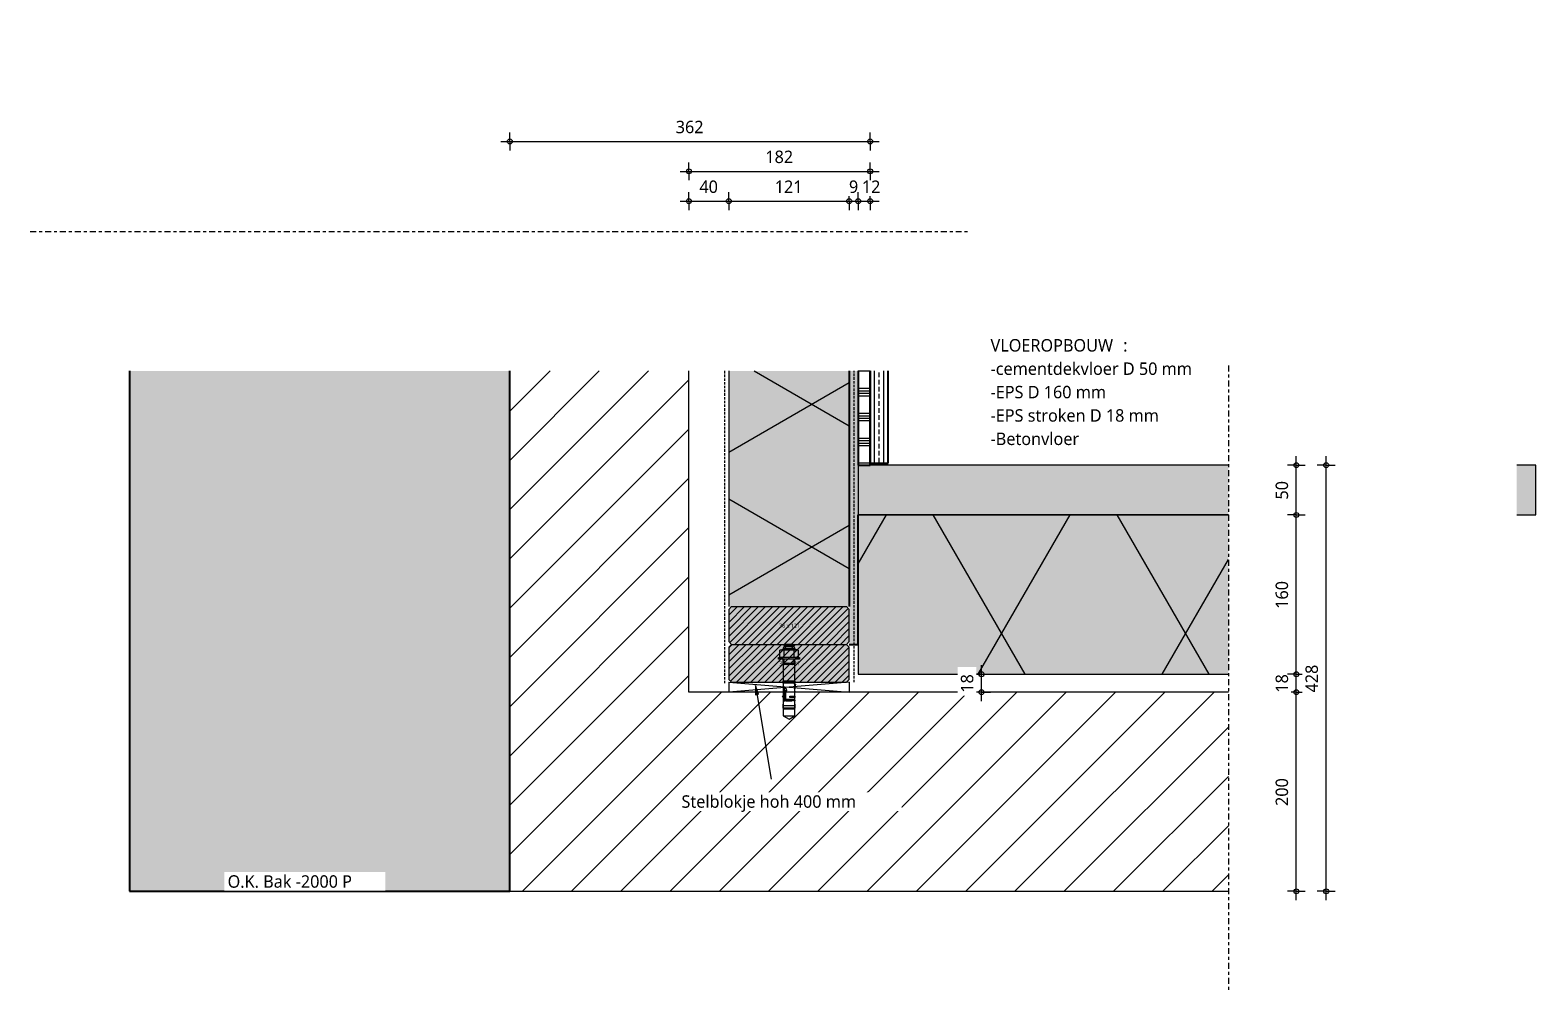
# Model space of a CAD drawing. Header units: millimetres. Extents: x 2927 to 18500, y -7154 to 6447.
# Drawn here: x 13106 to 14619, y -2438 to -1473 of the extents above; entities that cross this region are included whole.
import ezdxf

# ---------------------------------------------------------------- set-up
doc = ezdxf.new("R2010")
doc.units = ezdxf.units.MM
doc.linetypes.add('MV_center', pattern=[15, 6, -3, 3, -3])
doc.linetypes.add('MV_hidden', pattern=[3.75, 2.5, -1.25])
for name, color, linetype, lineweight in [('A-ANNO-DIMS', 211, 'Continuous', 13), ('A-ANNO-DIMS-5', 211, 'Continuous', 13), ('A-ANNO-NOTE', 131, 'Continuous', 18), ('A-DETL', 90, 'Continuous', 13), ('A-DETL-GENF', 92, 'Continuous', 18), ('A-DETL-MEDM', 33, 'Continuous', 18), ('G-ANNO-TEXT', 231, 'Continuous', 13)]:
    doc.layers.add(name, color=color, linetype=linetype, lineweight=lineweight)
doc.styles.add('Segoe UI_1', font='segoeui.ttf', dxfattribs={"height": 4})
doc.styles.add('Segoe UI_3', font='segoeui.ttf', dxfattribs={"height": 12.5})
doc.styles.add('Segoe UI_B', font='segoeui.ttf', dxfattribs={"height": 12.5})
doc.dimstyles.new('2_5_mm', dxfattribs={"dimscale": 304.8, "dimtxt": 13.09204931972789, "dimasz": 0.0164041994750656, "dimexe": 0.0295275590551181, "dimexo": 0.0625, "dimgap": 0.0147637795275591, "dimtad": 1, "dimdec": 0, "dimzin": 0, "dimdsep": 46, "dimtxsty": 'Segoe UI_3', "dimblk1": 'DOTBLANK', "dimblk2": 'DOTBLANK', "dimsah": 1, "dimcen": 0.09, "dimdle": 0.0295275590551181, "dimazin": 0, "dimtfac": 1, "dimtdec": 4, "dimtix": 1, "dimtmove": 0, "dimatfit": 3, "dimfxl": 0.0295275590551181, "dimfxlon": 1, "dimtvp": 1, "dimtfill": 1, "dimtolj": 1, "dimtzin": 0, "dimarcsym": 2})
doc.dimstyles.new('2_5_mm_3', dxfattribs={"dimscale": 304.8, "dimtxt": 13.09204931972789, "dimasz": 0.0164041994750656, "dimexe": 0.0295275590551181, "dimexo": 0.0625, "dimgap": 0.0147637795275591, "dimtad": 1, "dimdec": 0, "dimzin": 0, "dimdsep": 46, "dimtxsty": 'Segoe UI_3', "dimblk1": 'DOTBLANK', "dimblk2": 'DOTBLANK', "dimsah": 1, "dimcen": 0.09, "dimdle": 0.0295275590551181, "dimazin": 0, "dimtfac": 1, "dimtdec": 4, "dimtix": 1, "dimtmove": 2, "dimatfit": 3, "dimfxl": 0.0295275590551181, "dimfxlon": 1, "dimtvp": 1, "dimtfill": 1, "dimtolj": 1, "dimtzin": 0, "dimarcsym": 2})
doc.dimstyles.new('2_5_mm_4', dxfattribs={"dimscale": 304.8, "dimtxt": 13.09204931972789, "dimasz": 0.0164041994750656, "dimexe": 0.0295275590551181, "dimexo": 0.0625, "dimgap": 0.0147637795275591, "dimtad": 1, "dimdec": 0, "dimzin": 0, "dimdsep": 46, "dimtxsty": 'Segoe UI_3', "dimblk1": 'DOTBLANK', "dimblk2": 'DOTBLANK', "dimsah": 1, "dimcen": 0.09, "dimdle": 0.0295275590551181, "dimazin": 0, "dimtfac": 1, "dimtdec": 4, "dimtix": 1, "dimtmove": 0, "dimatfit": 3, "dimfxl": 0.0295275590551181, "dimfxlon": 1, "dimtvp": 1, "dimtfill": 1, "dimtolj": 1, "dimtzin": 0, "dimarcsym": 2})

# ---------------------------------------------------------------- blocks, each defined once
blk = doc.blocks.new('42_isolatie - Type 1-4084822-Details Domera')
at = {"layer": 'A-DETL-GENF'}
h = blk.add_hatch(color=256, dxfattribs=at)
h.paths.add_polyline_path([(30.27841160885032, 118.9715728752367), (30.27841160885032, 0.799999999984658), (267.0386573905909, 0.799999999984658), (267.0386573905909, 121.7999999999874), (30.27841160885032, 121.7999999999874)])
h.paths.add_polyline_path([(1004.869549993576, 121.7999999999853), (1004.869549993576, 0.799999999984658), (1160.278411608851, 0.799999999984658), (1160.278411608852, 121.7999999999853), (1054.230547007052, 121.7999999999853)])
at = {"layer": 'A-DETL-GENF', "lineweight": 13}
h = blk.add_hatch(dxfattribs=at)
h.set_pattern_fill('FP_165', color=256, style=0, pattern_type=2)
h.set_pattern_definition([(60, (12.829, 244.8), (-107.3871500692704, 62.00000000000001), []), (120, (12.829, 244.8), (-107.3871500692704, -61.99999999999997), [])])
h.paths.add_polyline_path([(30.27841160885032, 118.9715728752367), (30.27841160885032, 0.799999999984658), (267.0386573905909, 0.799999999984658), (267.0386573905909, 121.7999999999853), (30.27841160885032, 121.7999999999853)])
h.paths.add_polyline_path([(1004.869549993576, 121.7999999999853), (1004.869549993576, 0.799999999984658), (1160.278411608851, 0.799999999984658), (1160.278411608852, 121.7999999999853), (1054.230547007052, 121.7999999999853)])
at = {"layer": 'A-DETL-GENF'}
for p, q in [((267.0386573905945, 121.8000000000012), (30.27841160885357, 121.8000000000012)), ((267.0386573905945, 121.8000000000004), (30.27841160885357, 121.8000000000004)), ((1054.230547007049, 121.8000000000012), (1004.869549993571, 121.8000000000012)), ((1054.230547007049, 121.8000000000004), (1004.869549993571, 121.8000000000004)), ((1057.058974131795, 121.8000000000012), (1054.230547007053, 121.8000000000012)), ((1089.402119882307, 121.8000000000012), (1057.058974131795, 121.8000000000012)), ((1095.058974131795, 121.8000000000012), (1089.402119882307, 121.8000000000012)), ((1127.402119882297, 121.8000000000012), (1095.058974131795, 121.8000000000012)), ((1130.230547007043, 121.8000000000012), (1127.402119882297, 121.8000000000012)), ((1160.278411608854, 121.8000000000012), (1130.230547007058, 121.8000000000012)), ((1160.278411608853, 0.8000000000007149), (1160.278411608854, 121.8000000000012)), ((1160.278411608853, 0.8000000000007149), (1160.278411608854, 121.8000000000004)), ((30.27841160885449, 0.8000000000007149), (267.0386573905938, 0.8000000000007149)), ((1004.869549993577, 0.8000000000007149), (1160.278411608853, 0.8000000000007149))]:
    blk.add_line(p, q, dxfattribs=at)
blk = doc.blocks.new('42_isolatie - Type 1-4084835-Details Domera')
at = {"layer": 'A-DETL-GENF'}
blk.add_hatch(color=256, dxfattribs=at).paths.add_polyline_path([(372.27841160887, 0.7999999999965696), (372.2784116088679, 160.799999999997), (0.278411608872301, 160.7999999999981), (0.278411608872301, 0.7999999999965696), (74.97350113877754, 0.7999999999965696)])
at = {"layer": 'A-DETL-GENF', "lineweight": 13}
h = blk.add_hatch(dxfattribs=at)
h.set_pattern_fill('FP_48', color=256, style=0, pattern_type=2)
h.set_pattern_definition([(60, (-2360.91, 160.983), (-138.5640646055101, 80.00000000000001), []), (120, (-2360.91, 160.983), (-138.5640646055102, -79.99999999999997), [])])
h.paths.add_polyline_path([(372.27841160887, 0.7999999999965696), (372.2784116088679, 160.799999999997), (0.278411608872301, 160.7999999999981), (0.278411608872301, 0.7999999999965696), (74.97350113877754, 0.7999999999965696)])
at = {"layer": 'A-DETL-GENF'}
for p, q in [((372.2784116088508, 160.8000000000012), (0.278411608854163, 160.8000000000012)), ((0.278411608854163, 160.8000000000012), (0.2784116088536131, 30.79999999999826)), ((0.2784116088536131, 30.79999999999826), (0.2784116088534862, 0.8000000000006979)), ((0.2784116088536131, 30.79999999999826), (0.2784116088534862, 0.8000000000006979)), ((0.2784116088534862, 0.8000000000006979), (372.2784116088507, 0.8000000000006979)), ((0.2784116088534862, 0.8000000000006979), (372.2784116088507, 0.8000000000006979))]:
    blk.add_line(p, q, dxfattribs=at)
blk = doc.blocks.new('NLRS_00_DI_maskeer - Type 1-4235182-Details Domera')
at = {"layer": 'A-DETL-GENF', "linetype": 'MV_center'}
blk.add_line((-99.99999999999973, 0), (528.0478646018041, 0), dxfattribs=at)
blk = doc.blocks.new('00 hout-rechthoekig - SLS 38x121-V271-Details Domera')
at = {"layer": 'A-DETL-GENF'}
blk.add_hatch(color=256, dxfattribs=at).paths.add_polyline_path([(118.1715728752716, -38.00000000000327), (121.0000000000158, -35.1715728752569), (121.0000000000158, -2.828427124748543), (118.1715728752716, -3.2486e-12), (2.828427124761537, -3.2486e-12), (1.73259e-11, -2.828427124748543), (1.73259e-11, -35.17157287525906), (2.828427124761537, -38.00000000000327)])
at = {"layer": 'A-DETL-MEDM', "lineweight": 13}
h = blk.add_hatch(dxfattribs=at)
h.set_pattern_fill('FP_331', color=256, style=0, pattern_type=2)
h.set_pattern_definition([(45, (-13807.834, 2089.716), (-3.535533905932737, 3.535533905932737), [])])
h.paths.add_polyline_path([(118.1715728752716, -38.00000000000327), (121.0000000000158, -35.1715728752569), (121.0000000000158, -2.828427124748543), (118.1715728752716, -3.2486e-12), (2.828427124761537, -3.2486e-12), (1.73259e-11, -2.828427124748543), (1.73259e-11, -35.17157287525906), (2.828427124761537, -38.00000000000327)])
at = {"layer": 'A-DETL-MEDM'}
for p, q in [((1.6e-15, -2.828427124746193), (2.8284271247462, 0)), ((2.828427124745571, 0), (1.1e-15, -2.828427124745565)), ((118.1715728752506, 0), (120.9999999999988, -2.828427124746851)), ((0, -2.828427124745565), (0, -35.17157287525481)), ((118.1715728752533, -1.237e-13), (121, -2.828427124746298)), ((120.9999999999988, -35.17157287525432), (120.9999999999988, -2.828427124746851)), ((2.828427124743285, -38.00000000000143), (-2.7632e-12, -35.17157287525514)), ((0, -35.17157287525481), (2.828427124744956, -37.99999999999642)), ((2.828427124744956, -37.99999999999642), (118.1715728752526, -37.99999999999642)), ((120.9999999999911, -35.17157287525493), (118.1715728752449, -38.00000000000104)), ((118.1715728752526, -37.99999999999642), (120.9999999999988, -35.17157287525432))]:
    blk.add_line(p, q, dxfattribs=at)
blk = doc.blocks.new('NLRS_00_DI_maskeer - Type 1-4235181-Details Domera')
at = {"layer": 'A-DETL-GENF', "linetype": 'MV_center'}
blk.add_line((843.9999999999917, 0), (-99.99999999999973, 0), dxfattribs=at)
blk = doc.blocks.new('00 hout-rechthoekig - SLS 38x121-V313-Details Domera')
at = {"layer": 'A-DETL-GENF'}
blk.add_hatch(color=256, dxfattribs=at).paths.add_polyline_path([(118.1715728752716, -38.00000000000327), (121.0000000000158, -35.1715728752569), (121.0000000000158, -2.828427124748543), (118.1715728752716, -3.2486e-12), (2.828427124761537, -3.2486e-12), (1.73259e-11, -2.828427124748543), (1.73259e-11, -35.17157287525906), (2.828427124761537, -38.00000000000327)])
at = {"layer": 'A-DETL-MEDM', "lineweight": 13}
h = blk.add_hatch(dxfattribs=at)
h.set_pattern_fill('FP_370', color=256, style=0, pattern_type=2)
h.set_pattern_definition([(45, (-13807.834, 2051.716), (-3.535533905932737, 3.535533905932737), [])])
h.paths.add_polyline_path([(118.1715728752716, -38.00000000000327), (121.0000000000158, -35.1715728752569), (121.0000000000158, -2.828427124748543), (118.1715728752716, -3.2486e-12), (2.828427124761537, -3.2486e-12), (1.73259e-11, -2.828427124748543), (1.73259e-11, -35.17157287525906), (2.828427124761537, -38.00000000000327)])
at = {"layer": 'A-DETL-MEDM'}
for p, q in [((1.6e-15, -2.828427124746193), (2.8284271247462, 0)), ((2.828427124745571, 0), (1.1e-15, -2.828427124745565)), ((2.828427124745565, 0), (118.1715728752506, 0)), ((118.1715728752506, 0), (120.9999999999988, -2.828427124746851)), ((0, -2.828427124745565), (0, -35.17157287525481)), ((118.1715728752533, -1.237e-13), (121, -2.828427124746298)), ((120.9999999999988, -35.17157287525432), (120.9999999999988, -2.828427124746851)), ((2.828427124743285, -38.00000000000143), (-2.7632e-12, -35.17157287525514)), ((0, -35.17157287525481), (2.828427124744956, -37.99999999999642)), ((2.828427124744956, -37.99999999999642), (118.1715728752526, -37.99999999999642)), ((120.9999999999911, -35.17157287525493), (118.1715728752449, -38.00000000000104)), ((118.1715728752526, -37.99999999999642), (120.9999999999988, -35.17157287525432))]:
    blk.add_line(p, q, dxfattribs=at)
blk = doc.blocks.new('28 snelboutanker 2d - Snelboutanker M12-3577385-Details Domera')
at = {"layer": 'A-DETL-GENF', "lineweight": 5}
for p, q in [((-10.49999960557113, 1.600000000000048), (-8.49999960557114, 1.600000000000048)), ((-10.49999960557113, 4.1e-15), (-10.49999960557113, 1.600000000000048)), ((10.50000039442878, 4.1e-15), (-10.49999960557113, 4.1e-15)), ((-9.1899996055715, 8.951627999999962), (-8.499999605571391, 9.350000000000056)), ((-9.1899996055715, 1.998372000000023), (-9.1899996055715, 8.951627999999962)), ((-8.499999605571302, 1.600000000000042), (-9.189999605571318, 1.998372000000027)), ((-8.499999605571318, 9.350000000000056), (8.500000394428698, 9.350000000000056)), ((8.500000394428785, 1.600000000000046), (-8.499999605571139, 1.600000000000046)), ((-5.999999605571322, 10.72610366237398), (-4.749999605571336, 12.72610366237406)), ((-5.999999605571323, 10.72610366237397), (6.000000394428724, 10.72610366237397)), ((-5.999999605571322, 10.72610366237398), (-5.999999605571324, 9.350000000000056)), ((-5.048124587335443, 8.833441220862891), (-5.048124587335443, 2.304203051802932)), ((-4.749999605571336, 13.82610366237395), (-4.349999605571157, 14.85110366237399)), ((-4.749999605571336, 13.82610366237395), (-4.749999605571336, 12.72610366237406)), ((-4.749999605571336, 13.82610366237394), (4.750000394428739, 13.82610366237394)), ((-4.749999605571336, 12.72610366237406), (4.750000394428737, 12.72610366237406)), ((4.350000394428828, 14.85110366237399), (-4.349999605571156, 14.85110366237399)), ((4.350000394428828, 14.85110366237399), (4.750000394428739, 13.82610366237394)), ((4.750000394428737, 12.72610366237406), (4.750000394428739, 13.82610366237394)), ((4.750000394428737, 12.72610366237406), (6.000000394428724, 10.72610366237397)), ((4.970000376192474, 8.829573680611832), (4.970000376192474, 2.35704503455421)), ((6.000000394428724, 10.72610366237397), (6.000000394428721, 9.350000000000056)), ((8.500000394428698, 9.350000000000056), (9.18999735824984, 8.951629752940145)), ((9.189997358249723, 1.998370247059892), (8.500000394428785, 1.600000000000096)), ((8.500000394428785, 1.600000000000046), (10.50000039442878, 1.600000000000046)), ((9.18999735824984, 8.951629752940145), (9.18999735824984, 1.998370247059946)), ((10.50000039442878, 1.600000000000046), (10.50000039442878, 4e-15)), ((-5.999999605570479, -4.2e-15), (-5.999999605570479, -4.133975279386919)), ((-5.999999605571426, -4.133975279386919), (-5.999999605571426, -4.2e-15)), ((-5.499999605571131, -5), (-5.999999605571288, -4.133975279386919)), ((-5.999999605571288, -4.133975279386919), (5.999999999999742, -4.133975279386919)), ((-5.499999605571114, -22.04999899999995), (-5.499999605571114, -5.000000000000031)), ((-5.499999605571131, -5), (5.500000394428888, -5)), ((-5.232999605570308, -4.2e-15), (-5.232999605570308, -4.133975279386919)), ((5.233000394429665, -4.133975279386919), (5.233000394429665, -4.2e-15)), ((5.500000394428888, -5), (5.999999999999742, -4.133975279386918)), ((5.500000000000543, -5), (5.500000000000543, -22.04999899999995)), ((6.000000394429567, -4.133975279386919), (6.000000394429567, -4.2e-15)), ((-5.999999999999634, -24.19999999999991), (-5.999999999999634, -56.99999999999989)), ((-5.874999999999662, -22.19999999999996), (5.875000000000458, -22.19999999999996)), ((-5.874999999999662, -24.19999999999991), (-5.874999999999662, -22.19999999999996)), ((5.875000000000458, -24.19999999999991), (-5.874999999999662, -24.19999999999991)), ((5.500000000000543, -22.04999899999995), (-5.499999605571114, -22.04999899999995)), ((1.000000000000398, -24.19999999999991), (-4.99999999999959, -24.19999999999991)), ((5.300000000000317, -24.19999999999991), (5.300000000000317, -25.19999999999996)), ((5.300000000000317, -25.19999999999996), (6.700000000000541, -25.19999999999996)), ((5.875000000000458, -22.19999999999996), (5.875000000000458, -24.19999999999991)), ((6.000000000000429, -56.9999999999999), (6.000000000000429, -24.19999999999991)), ((6.700000000000541, -25.19999999999996), (6.000000000000428, -28)), ((-5.999999999999634, -38.60000000000002), (-6.400000285713842, -37.19999899999989)), ((-4.929620022366882, -37.19999899999989), (-6.400000285713842, -37.19999899999989)), ((-5.999999999999634, -38.60000000000002), (-4.929620022366882, -38.60000000000002)), ((-5.431741684301987, -40.19999954061652), (-5.999997754320268, -41.99999999999993)), ((-5.999999999999634, -40.19999954061652), (-4.050586999999491, -40.19999954061652)), ((-5.999997754320268, -41.99999999999993), (-4.300306999999486, -41.99999999999993)), ((-5.874997999999571, -46.79639099999998), (-5.42732803088411, -43.15041010653063)), ((-4.208435926807791, -40.70000039044488), (-5.589590820644203, -40.70000039044488)), ((-5.474482999999679, -37.19999899999989), (-5.474482999999679, -38.60000000000002)), ((-5.427328030884114, -43.15041010653071), (-5.161733999999671, -41.99999999999993)), ((-5.272643287929255, -31.74406508032181), (-4.965195295491999, -30.65447109640612)), ((-4.929620022366882, -37.19999899999989), (-4.929620022366882, -38.60000000000002)), ((-4.050586999999491, -40.19999954061652), (-4.618842315696759, -41.99999999999993)), ((-3.732050999999592, -32.24782000000001), (-4.397385066940278, -31.35714622034667)), ((-4.336384999999517, -40.19999954061652), (-4.336384999999517, -31.643486)), ((-4.300306999999486, -41.99999999999993), (-3.732050999999591, -40.19999927030842)), ((-4.050586999999491, -31.82140013489358), (-4.050586999999491, -40.19999954061652)), ((-3.732050999999592, -40.19999927030842), (-3.732050999999592, -32.24782000000001)), ((-3.643562999999388, -31.69010448833638), (-3.643562999999388, -40.19999999999993)), ((-3.643562999999388, -40.19999999999993), (-3.486082999999575, -41.99999999999993)), ((-3.643562999999388, -40.19999999999993), (6.000000000000429, -40.19999999999993)), ((-3.599818555554993, -40.69999999999995), (5.589594888889297, -40.69999999999995)), ((-3.486082999999575, -41.99999999999993), (3.056841000000474, -41.99999999999993)), ((0.8042390000005712, -38.60000000000002), (0.8042390000005712, -37.19999999999993)), ((0.8042390000005712, -37.19999999999993), (5.904619000000383, -37.19999999999993)), ((5.904619000000383, -38.60000000000002), (0.8042390000005712, -38.60000000000002)), ((3.056841000000474, -41.99999999999993), (3.056841000000474, -41.19999999999997)), ((3.056841000000474, -41.19999999999997), (4.812588000000366, -41.19999999999997)), ((4.413021000000504, -41.99999999999993), (4.413021000000504, -41.19999999999997)), ((6.00000200000052, -41.99999999999993), (4.413021000000504, -41.99999999999993)), ((4.812588000000366, -41.19999999999997), (4.812588000000366, -41.99999999999993)), ((5.161738000000378, -41.99999999999993), (5.427332030885057, -43.15041010653037)), ((5.399522185758031, -31.3569504125981), (6.000000000000429, -32.24782000000001)), ((5.427332030885053, -43.15041010653035), (5.875002000000549, -46.79639099999999)), ((5.431746000000355, -40.19999999999993), (6.00000200000052, -41.99999999999993)), ((5.904619000000383, -37.19999999999993), (5.904619000000383, -38.60000000000002)), ((-5.999999999999634, -56.99999999999989), (0.2461516859333043, -60.17542637499986)), ((-5.999999999999634, -56.99999999999989), (6.000000000000442, -56.99999999999989)), ((5.875000000000458, -46.79639099999998), (-5.874997999999571, -46.79639099999998)), ((-5.874999999999662, -49.19999999999991), (-5.874999999999662, -46.79639099999998)), ((5.875000000000458, -49.19999999999991), (-5.874999999999662, -49.19999999999991)), ((-5.074999999999506, -50), (5.075000000000419, -50)), ((0.2461516859332968, -60.17542637499986), (6.00000000000043, -56.9999999999999)), ((5.875000000000458, -46.79639099999998), (5.875000000000458, -49.19999999999991))]:
    blk.add_line(p, q, dxfattribs=at)
for centre, radius, start, end in [((-7.079999605571351, 5.095548000000019), 4.254451999999982, 61.47201448831972, 119.7324842046432), ((-7.392499605571347, 5.854452000000089), 4.254451999999997, 245.0076099683188, 303.4384194640633), ((-0.0481245873355509, -14.64312213251542), 24.00310452598131, 77.93264075302615, 102.0231206847118), ((-0.0481245873353119, 25.78076640518118), 24.00310452598128, 257.9768793152875, 282.0673592469731), ((7.089598457755088, 4.824043220196879), 4.531773416299272, 62.38792628797416, 117.8863556619753), ((7.392500394428732, 5.854452000000087), 4.254451999999997, 235.2913569346864, 294.9923900316806), ((-5.399999999999431, -24.79999900000001), 0.6000000000000018, 89.89539268698907, 179.9999999999995), ((-3.937624999999624, -30.97790399999997), 1.778674999999997, 84.99975357677695, 188.231875096826), ((-3.294051999999555, -31.19923399999993), 2.052233999999995, 103.7380657741257, 195.3955921929063), ((-2.939536999999555, -31.22604599999996), 2.104753999999999, 109.4380420447934, 164.2426592945033), ((-4.17657999999949, -31.07731999999995), 1.912869, 354.1759365974119, 78.07812597555314), ((11.05970200000051, -31.47036699999999), 5.661315999999996, 167.2611493393342, 178.8520820000009), ((7.362188000000612, -30.669374), 1.878499, 136.4810816660263, 166.2224380101909), ((-5.387836999999452, -31.40726699999995), 0.3559530000000017, 150.6084151539275, 288.8820234553151), ((-2.570906999999407, -31.43857699999996), 0.341085999999999, 227.5130579999455, 29.34407994282701), ((-5.074999999999506, -49.19999999999991), 0.7999999999999954, 180, 269.9999999999997), ((5.075000000000419, -49.19999999999991), 0.7999999999999958, 269.9999999999996, 6.36e-14)]:
    blk.add_arc(centre, radius, start, end, dxfattribs=at)
for points in [[(-5.272643287930081, -31.74406508032227), (-4.937557050563021, -31.15976236548804), (-4.42411245730641, -30.79801554245944), (-4.336384999999839, -31.64348600000044)], [(-2.801284043142196, -31.69010448833638), (-3.155120701534489, -31.20246414235516), (-3.646318759719446, -30.92979634214473), (-3.643562999999388, -31.69010448833651)]]:
    blk.add_open_spline(points, degree=3, dxfattribs=at)
blk = doc.blocks.new('DIMBLOCK321-Details Domera')
at = {"layer": 'A-ANNO-DIMS-5'}
for p, q in [((14061.81863358237, -2146.763765335137), (14061.81863358237, -2110.715900733333)), ((14061.81863358237, -2119.715900733333), (14052.81863358237, -2119.715900733333)), ((14061.81863358237, -2119.715900733333), (14070.81863358237, -2119.715900733333)), ((14061.81863358237, -2137.763765335137), (14052.81863358237, -2137.763765335137)), ((14061.81863358237, -2137.763765335137), (14070.81863358237, -2137.763765335137))]:
    blk.add_line(p, q, dxfattribs=at)
for centre in [(14061.81863358237, -2119.715900733333), (14061.81863358237, -2137.763765335137)]:
    blk.add_circle(centre, 2.5, dxfattribs=at)
at = {"layer": 'A-ANNO-DIMS-5', "color": 0, "insert": (14041.01003741664, -2138.261323448583), "char_height": 12.5, "width": 22.85157699443414, "attachment_point": 1, "rotation": 90, "line_spacing_factor": 1.142578849721707, "style": 'Segoe UI_3', "bg_fill": 3, "box_fill_scale": 1.25, "bg_fill_color": 9, "bg_fill_true_color": 13158600, "bg_fill_transparency": 0}
blk.add_mtext('18', dxfattribs=at)
blk = doc.blocks.new('_DotBlank')
at = {"color": 0, "linetype": 'ByBlock', "lineweight": -2}
blk.add_line((-0.5, 0), (-1, 0), dxfattribs=at)
blk.add_circle((0, 0), 0.5, dxfattribs=at)
blk = doc.blocks.new('DIMBLOCK328-Details Domera')
at = {"layer": 'A-ANNO-DIMS-5'}
for p, q in [((14378.10352724, -2137.763765335138), (14369.10352724, -2137.763765335138)), ((14378.10352724, -2346.763765335138), (14378.10352724, -2137.763765335138)), ((14378.10352724, -2137.763765335138), (14387.10352724, -2137.763765335138)), ((14378.10352724, -2337.763765335138), (14369.10352724, -2337.763765335138)), ((14378.10352724, -2337.763765335138), (14387.10352724, -2337.763765335138))]:
    blk.add_line(p, q, dxfattribs=at)
for centre, radius in [((14378.10352724, -2137.763765335138), 2.499999999998181), ((14378.10352724, -2337.763765335138), 2.5)]:
    blk.add_circle(centre, radius, dxfattribs=at)
at = {"layer": 'A-ANNO-DIMS-5', "color": 0, "insert": (14357.29493107426, -2252.04600095666), "char_height": 12.5, "width": 34.2773654916512, "attachment_point": 1, "rotation": 90, "line_spacing_factor": 1.142578849721707, "style": 'Segoe UI_3', "bg_fill": 3, "box_fill_scale": 1.25, "bg_fill_color": 9, "bg_fill_true_color": 13158600, "bg_fill_transparency": 0}
blk.add_mtext('200', dxfattribs=at)
blk = doc.blocks.new('DIMBLOCK329-Details Domera')
at = {"layer": 'A-ANNO-DIMS-5'}
for p, q in [((14378.10352724, -2119.715900733334), (14369.10352724, -2119.715900733334)), ((14378.10352724, -2137.763765335138), (14378.10352724, -2119.715900733334)), ((14378.10352724, -2119.715900733334), (14387.10352724, -2119.715900733334)), ((14378.10352724, -2137.763765335138), (14369.10352724, -2137.763765335138)), ((14378.10352724, -2137.763765335138), (14387.10352724, -2137.763765335138))]:
    blk.add_line(p, q, dxfattribs=at)
for centre in [(14378.10352724, -2119.715900733334), (14378.10352724, -2137.763765335138)]:
    blk.add_circle(centre, 2.499999999998181, dxfattribs=at)
at = {"layer": 'A-ANNO-DIMS-5', "color": 0, "insert": (14357.29493107426, -2138.261323448583), "char_height": 12.5, "width": 22.85157699443414, "attachment_point": 1, "rotation": 90, "line_spacing_factor": 1.142578849721707, "style": 'Segoe UI_3', "bg_fill": 3, "box_fill_scale": 1.25, "bg_fill_color": 9, "bg_fill_true_color": 13158600, "bg_fill_transparency": 0}
blk.add_mtext('18', dxfattribs=at)
blk = doc.blocks.new('DIMBLOCK330-Details Domera')
at = {"layer": 'A-ANNO-DIMS-5'}
for p, q in [((14378.10352724, -1959.715900733334), (14369.10352724, -1959.715900733334)), ((14378.10352724, -2119.715900733334), (14378.10352724, -1959.715900733334)), ((14378.10352724, -1959.715900733334), (14387.10352724, -1959.715900733334)), ((14378.10352724, -2119.715900733334), (14369.10352724, -2119.715900733334)), ((14378.10352724, -2119.715900733334), (14387.10352724, -2119.715900733334))]:
    blk.add_line(p, q, dxfattribs=at)
for centre in [(14378.10352724, -1959.715900733334), (14378.10352724, -2119.715900733334)]:
    blk.add_circle(centre, 2.499999999998181, dxfattribs=at)
at = {"layer": 'A-ANNO-DIMS-5', "color": 0, "insert": (14357.29493107426, -2053.998136354856), "char_height": 12.5, "width": 34.2773654916512, "attachment_point": 1, "rotation": 90, "line_spacing_factor": 1.142578849721707, "style": 'Segoe UI_3', "bg_fill": 3, "box_fill_scale": 1.25, "bg_fill_color": 9, "bg_fill_true_color": 13158600, "bg_fill_transparency": 0}
blk.add_mtext('160', dxfattribs=at)
blk = doc.blocks.new('DIMBLOCK331-Details Domera')
at = {"layer": 'A-ANNO-DIMS-5'}
for p, q in [((14378.10352724, -1959.715900733334), (14378.10352724, -1900.715900733333)), ((14378.10352724, -1909.715900733333), (14369.10352724, -1909.715900733333)), ((14378.10352724, -1909.715900733333), (14387.10352724, -1909.715900733333)), ((14378.10352724, -1959.715900733334), (14369.10352724, -1959.715900733334)), ((14378.10352724, -1959.715900733334), (14387.10352724, -1959.715900733334))]:
    blk.add_line(p, q, dxfattribs=at)
for centre in [(14378.10352724, -1909.715900733333), (14378.10352724, -1959.715900733334)]:
    blk.add_circle(centre, 2.499999999998181, dxfattribs=at)
at = {"layer": 'A-ANNO-DIMS-5', "color": 0, "insert": (14357.29493107426, -1944.237391147681), "char_height": 12.5, "width": 22.85157699443414, "attachment_point": 1, "rotation": 90, "line_spacing_factor": 1.142578849721707, "style": 'Segoe UI_3', "bg_fill": 3, "box_fill_scale": 1.25, "bg_fill_color": 9, "bg_fill_true_color": 13158600, "bg_fill_transparency": 0}
blk.add_mtext('50', dxfattribs=at)
blk = doc.blocks.new('DIMBLOCK332-Details Domera')
at = {"layer": 'A-ANNO-DIMS-5'}
for p, q in [((14408.10352723999, -2346.763765335138), (14408.10352724, -1900.715900733334)), ((14408.10352724, -1909.715900733334), (14399.10352724, -1909.715900733334)), ((14408.10352724, -1909.715900733334), (14417.10352724, -1909.715900733334)), ((14408.10352724, -2337.763765335138), (14399.10352724, -2337.763765335138)), ((14408.10352724, -2337.763765335138), (14417.10352724, -2337.763765335138))]:
    blk.add_line(p, q, dxfattribs=at)
for centre, radius in [((14408.10352724, -1909.715900733334), 2.499999999998181), ((14408.10352723999, -2337.763765335138), 2.5)]:
    blk.add_circle(centre, radius, dxfattribs=at)
at = {"layer": 'A-ANNO-DIMS-5', "color": 0, "insert": (14387.29493107426, -2138.022068655757), "char_height": 12.5, "width": 34.2773654916512, "attachment_point": 1, "rotation": 90, "line_spacing_factor": 1.142578849721707, "style": 'Segoe UI_3', "bg_fill": 3, "box_fill_scale": 1.25, "bg_fill_color": 9, "bg_fill_true_color": 13158600, "bg_fill_transparency": 0}
blk.add_mtext('428', dxfattribs=at)
blk = doc.blocks.new('DIMBLOCK353-Details Domera')
at = {"layer": 'A-ANNO-DIMS-5'}
for p, q in [((13758.83443720562, -1644.55698859356), (13807.83443720562, -1644.55698859356)), ((13767.83443720562, -1644.55698859356), (13767.83443720562, -1635.55698859356)), ((13767.83443720562, -1644.55698859356), (13767.83443720562, -1653.55698859356)), ((13807.83443720562, -1644.55698859356), (13807.83443720562, -1635.55698859356)), ((13807.83443720562, -1644.55698859356), (13807.83443720562, -1653.55698859356))]:
    blk.add_line(p, q, dxfattribs=at)
for centre in [(13767.83443720562, -1644.55698859356), (13807.83443720562, -1644.55698859356)]:
    blk.add_circle(centre, 2.5, dxfattribs=at)
at = {"layer": 'A-ANNO-DIMS-5', "color": 0, "insert": (13778.31294679128, -1623.748392427821), "char_height": 12.5, "width": 22.85157699443414, "attachment_point": 1, "line_spacing_factor": 1.142578849721707, "style": 'Segoe UI_3', "bg_fill": 3, "box_fill_scale": 1.25, "bg_fill_color": 9, "bg_fill_true_color": 13158600, "bg_fill_transparency": 0}
blk.add_mtext('40', dxfattribs=at)
blk = doc.blocks.new('DIMBLOCK354-Details Domera')
at = {"layer": 'A-ANNO-DIMS-5'}
for p, q in [((13807.83443720562, -1644.55698859356), (13807.83443720562, -1635.55698859356)), ((13807.83443720562, -1644.55698859356), (13928.83443720562, -1644.55698859356)), ((13807.83443720562, -1644.55698859356), (13807.83443720562, -1653.55698859356)), ((13928.83443720562, -1644.55698859356), (13928.83443720562, -1635.55698859356)), ((13928.83443720562, -1644.55698859356), (13928.83443720562, -1653.55698859356))]:
    blk.add_line(p, q, dxfattribs=at)
for centre in [(13807.83443720562, -1644.55698859356), (13928.83443720562, -1644.55698859356)]:
    blk.add_circle(centre, 2.5, dxfattribs=at)
at = {"layer": 'A-ANNO-DIMS-5', "color": 0, "insert": (13854.0522015841, -1623.748392427821), "char_height": 12.5, "width": 34.2773654916512, "attachment_point": 1, "line_spacing_factor": 1.142578849721707, "style": 'Segoe UI_3', "bg_fill": 3, "box_fill_scale": 1.25, "bg_fill_color": 9, "bg_fill_true_color": 13158600, "bg_fill_transparency": 0}
blk.add_mtext('121', dxfattribs=at)
blk = doc.blocks.new('DIMBLOCK355-Details Domera')
at = {"layer": 'A-ANNO-DIMS-5'}
for p, q in [((13928.83443720562, -1644.55698859356), (13928.83443720562, -1635.55698859356)), ((13928.83443720562, -1644.55698859356), (13937.83443720562, -1644.55698859356)), ((13928.83443720562, -1644.55698859356), (13928.83443720562, -1653.55698859356)), ((13937.83443720562, -1644.55698859356), (13937.83443720562, -1635.55698859356)), ((13937.83443720562, -1644.55698859356), (13937.83443720562, -1653.55698859356))]:
    blk.add_line(p, q, dxfattribs=at)
for centre in [(13928.83443720562, -1644.55698859356), (13937.83443720562, -1644.55698859356)]:
    blk.add_circle(centre, 2.5, dxfattribs=at)
at = {"layer": 'A-ANNO-DIMS-5', "color": 0, "insert": (13928.57369199845, -1623.748392427821), "char_height": 12.5, "width": 11.42578849721707, "attachment_point": 1, "line_spacing_factor": 1.142578849721707, "style": 'Segoe UI_3', "bg_fill": 3, "box_fill_scale": 1.25, "bg_fill_color": 9, "bg_fill_true_color": 13158600, "bg_fill_transparency": 0}
blk.add_mtext('9', dxfattribs=at)
blk = doc.blocks.new('DIMBLOCK356-Details Domera')
at = {"layer": 'A-ANNO-DIMS-5'}
for p, q in [((13937.83443720562, -1644.55698859356), (13937.83443720562, -1635.55698859356)), ((13937.83443720562, -1644.55698859356), (13958.83443720562, -1644.55698859356)), ((13937.83443720562, -1644.55698859356), (13937.83443720562, -1653.55698859356)), ((13949.83443720562, -1644.55698859356), (13949.83443720562, -1635.55698859356)), ((13949.83443720562, -1644.55698859356), (13949.83443720562, -1653.55698859356))]:
    blk.add_line(p, q, dxfattribs=at)
for centre in [(13937.83443720562, -1644.55698859356), (13949.83443720562, -1644.55698859356)]:
    blk.add_circle(centre, 2.5, dxfattribs=at)
at = {"layer": 'A-ANNO-DIMS-5', "color": 0, "insert": (13941.52625466059, -1623.748392427821), "char_height": 12.5, "width": 22.85157699443414, "attachment_point": 1, "line_spacing_factor": 1.142578849721707, "style": 'Segoe UI_3', "bg_fill": 3, "box_fill_scale": 1.25, "bg_fill_color": 9, "bg_fill_true_color": 13158600, "bg_fill_transparency": 0}
blk.add_mtext('12', dxfattribs=at)
blk = doc.blocks.new('DIMBLOCK357-Details Domera')
at = {"layer": 'A-ANNO-DIMS-5'}
for p, q in [((13758.83443720562, -1614.55698859356), (13958.83443720562, -1614.55698859356)), ((13767.83443720562, -1614.55698859356), (13767.83443720562, -1605.55698859356)), ((13767.83443720562, -1614.55698859356), (13767.83443720562, -1623.55698859356)), ((13949.83443720562, -1614.55698859356), (13949.83443720562, -1605.55698859356)), ((13949.83443720562, -1614.55698859356), (13949.83443720562, -1623.55698859356))]:
    blk.add_line(p, q, dxfattribs=at)
for centre in [(13767.83443720562, -1614.55698859356), (13949.83443720562, -1614.55698859356)]:
    blk.add_circle(centre, 2.5, dxfattribs=at)
at = {"layer": 'A-ANNO-DIMS-5', "color": 0, "insert": (13844.5522015841, -1593.748392427821), "char_height": 12.5, "width": 34.2773654916512, "attachment_point": 1, "line_spacing_factor": 1.142578849721707, "style": 'Segoe UI_3', "bg_fill": 3, "box_fill_scale": 1.25, "bg_fill_color": 9, "bg_fill_true_color": 13158600, "bg_fill_transparency": 0}
blk.add_mtext('182', dxfattribs=at)
blk = doc.blocks.new('DIMBLOCK452-Details Domera')
at = {"layer": 'A-ANNO-DIMS-5'}
for p, q in [((13578.83443720562, -1584.556988593561), (13958.83443720562, -1584.556988593561)), ((13587.83443720562, -1584.55698859356), (13587.83443720562, -1575.55698859356)), ((13587.83443720562, -1584.55698859356), (13587.83443720562, -1593.556988593561)), ((13949.83443720562, -1584.55698859356), (13949.83443720562, -1575.55698859356)), ((13949.83443720562, -1584.55698859356), (13949.83443720562, -1593.556988593561))]:
    blk.add_line(p, q, dxfattribs=at)
for centre in [(13587.83443720562, -1584.556988593561), (13949.83443720562, -1584.556988593561)]:
    blk.add_circle(centre, 2.5, dxfattribs=at)
at = {"layer": 'A-ANNO-DIMS-5', "color": 0, "insert": (13754.5522015841, -1563.748392427821), "char_height": 12.5, "width": 34.2773654916512, "attachment_point": 1, "line_spacing_factor": 1.142578849721707, "style": 'Segoe UI_3', "bg_fill": 3, "box_fill_scale": 1.25, "bg_fill_color": 9, "bg_fill_true_color": 13158600, "bg_fill_transparency": 0}
blk.add_mtext('362', dxfattribs=at)

msp = doc.modelspace()

# ---------------------------------------------------------------- hatches: boundary and pattern name
at = {"layer": 'A-DETL-GENF', "lineweight": 13}
h = msp.add_hatch(dxfattribs=at)
h.set_pattern_fill('FP_4', color=250, style=0, pattern_type=2)
h.set_pattern_definition([(0, (0, 0), (0, 9.476), []), (0, (0, 4.738), (0, 9.476), [4.738, -2.369])])
h.paths.add_polyline_path([(13928.83443720564, -2089.715900733338), (13937.83443720564, -2089.715900733338), (13937.83443720564, -1814.955654951597), (13928.83443720564, -1814.955654951597), (13928.83443720564, -2086.887473608592)])
h.paths.add_polyline_path([(13928.83443720564, -1077.124762348612), (13937.83443720564, -1077.124762348612), (13937.83443720564, -850.612801703423), (13928.83443720564, -850.612801703423)])
h.paths.add_polyline_path([(13937.83443720564, -468.0718757186756), (13937.83443720564, -80.72388383589985), (13928.83443720564, -80.72388383590093), (13928.83443720564, -468.0718757186756)])
h = msp.add_hatch(dxfattribs=at)
h.set_pattern_fill('FP_144', color=253, style=0, pattern_type=2)
h.set_pattern_definition([(0, (0, 10), (0, 25), []), (0, (0, 12.5), (0, 25), []), (0, (0, 15), (0, 25), []), (0, (0, 17.5), (0, 25), [])])
h.paths.add_polyline_path([(13937.83443720564, -1909.715900733334), (13949.83443720564, -1909.715900733334), (13949.83443720564, -1814.955654951597), (13937.83443720564, -1814.955654951597)])
h.paths.add_polyline_path([(13937.83443720564, -1077.124762348612), (13949.83443720564, -1077.124762348612), (13949.83443720564, -850.612801703423), (13937.83443720564, -850.612801703423)])
h.paths.add_polyline_path([(13949.83443720564, -468.0718757186756), (13949.83443720564, -107.7238838359013), (13937.83443720564, -107.7238838359013), (13937.83443720564, -468.0718757186756)])
h = msp.add_hatch(dxfattribs=at)
h.set_pattern_fill('FP_248', color=250, style=0, pattern_type=2)
h.set_pattern_definition([(45, (0, 0), (-24.74873734152917, 24.74873734152917), [])])
h.paths.add_polyline_path([(14309.83443720564, -2337.763765335141), (14309.83443720564, -2137.763765335141), (13767.83443720564, -2137.763765335138), (13767.83443720564, -1814.955654951597), (13587.83443720564, -1814.955654951597), (13587.83443720564, -2337.763765335139)])
h.paths.add_polyline_path([(13663.22833499573, -1077.124762348612), (13767.83443720564, -1077.124762348612), (13767.83443720564, -1037.763765335136), (13633.83443720564, -1037.763765335136), (13633.83443720564, -1077.124762348612), (13662.33884716079, -1077.124762348612)])
at = {"layer": 'A-DETL-GENF'}
msp.add_hatch(color=254, dxfattribs=at).paths.add_polyline_path([(13587.83443720564, -2337.763765335139), (13587.83443720564, -1814.955654951597), (13205.83443720564, -1814.955654951597), (13205.83443720564, -2337.763765335137)])
at = {"layer": 'A-DETL-GENF', "lineweight": 13}
h = msp.add_hatch(dxfattribs=at)
h.set_pattern_fill('FP_253', color=250, style=0, pattern_type=2)
h.set_pattern_definition([(90, (0, 0), (-9.525, 6e-16), []), (90, (4.762999999999999, 0), (-9.525, 6e-16), [4.761999999999999, -2.380999999999999])])
h.paths.add_polyline_path([(13967.83443720564, -1907.715900733335), (13967.83443720564, -1814.955654951597), (13949.83443720564, -1814.955654951597), (13949.83443720564, -1907.715900733335)])
h = msp.add_hatch(dxfattribs=at)
h.set_pattern_fill('FP_5', color=253, style=0, pattern_type=2)
h.set_pattern_definition([(0, (0, 0), (20.32, 5.08), [1.675999999999999, -13.564, 1.675999999999999, -13.564, -81.28]), (0, (0, 0), (20.32, 5.08), [-30.48, 1.675999999999999, -28.804, 1.675999999999999, -13.564, -35.56]), (0, (0, 0), (20.32, 5.08), [-76.2, 1.675999999999999, -8.483999999999998, 1.675999999999999, -23.724]), (120, (7.62, 2.54), (-14.55940905122494, 15.0576362048998), [1.675999999999999, -13.564, 1.675999999999999, -13.564, -81.27999999999999]), (120, (7.62, 2.54), (-14.55940905122494, 15.0576362048998), [-30.48, 1.675999999999999, -28.804, 1.675999999999999, -13.564, -35.56]), (120, (7.62, 2.54), (-14.55940905122494, 15.0576362048998), [-76.19999999999999, 1.675999999999999, -8.483999999999998, 1.675999999999999, -23.724]), (240, (10.16, 12.7), (-5.760590948775045, -20.1376362048998), [1.675999999999999, -13.564, 1.675999999999999, -13.564, -81.28]), (240, (10.16, 12.7), (-5.760590948775045, -20.1376362048998), [-30.48, 1.675999999999999, -28.804, 1.675999999999999, -13.564, -35.56]), (240, (10.16, 12.7), (-5.760590948775045, -20.1376362048998), [-76.2, 1.675999999999999, -8.483999999999998, 1.675999999999999, -23.724])])
h.paths.add_polyline_path([(14599.5263268221, -1959.715900733336), (14618.81341467221, -1959.715900733336), (14618.81341467221, -1909.715900733337), (14599.5263268221, -1909.715900733337)])
h.paths.add_polyline_path([(13949.83443720564, -1959.715900733334), (14309.83443720564, -1959.715900733334), (14309.83443720564, -1909.715900733334), (13937.83443720564, -1909.715900733334), (13937.83443720564, -1959.715900733334)])
at = {"layer": 'G-ANNO-TEXT'}
msp.add_hatch(color=7, dxfattribs=at).paths.add_polyline_path([(13834.75389827665, -2131.153087932724), (13834.6742886079, -2140.291580687814), (13837.80463826026, -2139.767690250102)])

# ---------------------------------------------------------------- linework, layer by layer
at = {"layer": 'A-DETL', "lineweight": 25}
for p, q in [((13205.83443720563, -1814.955654951593), (13205.83443720563, -2337.763765335134)), ((13587.83443720562, -2337.763765335136), (13587.83443720562, -1814.955654951594)), ((13928.83443720562, -1814.955654951596), (13928.83443720562, -2051.715900733336)), ((13937.83443720562, -1814.955654951595), (13937.83443720562, -1909.715900733331)), ((13949.83443720562, -1909.715900733331), (13949.83443720562, -1814.955654951596)), ((13949.83443720562, -1814.955654951596), (13949.83443720562, -1907.715900733332)), ((13967.83443720562, -1907.715900733332), (13967.83443720562, -1814.955654951596)), ((13937.83443720562, -1909.715900733331), (13949.83443720562, -1909.715900733331)), ((13949.83443720562, -1907.715900733332), (13967.83443720562, -1907.715900733332)), ((13937.83443720562, -2089.715900733335), (13937.83443720562, -1959.715900733332)), ((13928.83443720562, -2089.715900733335), (13937.83443720562, -2089.715900733335)), ((13205.83443720563, -2337.763765335134), (13587.83443720562, -2337.763765335136)), ((13328.83443720563, -2337.763765335134), (13378.83443720563, -2337.763765335135))]:
    msp.add_line(p, q, dxfattribs=at)
at = {"layer": 'A-DETL', "lineweight": 18}
for p, q in [((13587.83443720562, -1814.955654951594), (13587.83443720562, -2337.763765335135)), ((13767.83443720562, -2137.763765335137), (13767.83443720562, -1814.955654951594)), ((13937.83443720562, -1909.715900733331), (13937.83443720562, -1959.715900733332)), ((14309.83443720562, -1909.715900733333), (13949.83443720562, -1909.715900733331)), ((14618.81341467219, -1909.715900733334), (14599.52632682208, -1909.715900733334)), ((14618.81341467219, -1959.715900733334), (14618.81341467219, -1909.715900733334)), ((13937.83443720562, -1959.715900733332), (14309.83443720562, -1959.715900733333)), ((14599.52632682208, -1959.715900733334), (14618.81341467219, -1959.715900733334)), ((13807.83443720562, -2127.715900733337), (13807.83443720562, -2137.763765335137)), ((13928.83443720563, -2127.715900733336), (13807.83443720562, -2137.763765335137)), ((13807.83443720562, -2127.715900733337), (13928.83443720563, -2137.763765335137)), ((13928.83443720563, -2127.715900733336), (13928.83443720563, -2137.763765335137)), ((14309.83443720562, -2137.763765335138), (13767.83443720562, -2137.763765335137)), ((13587.83443720562, -2337.763765335135), (14309.83443720562, -2337.763765335138))]:
    msp.add_line(p, q, dxfattribs=at)
at = {"layer": 'A-DETL', "linetype": 'MV_hidden', "lineweight": 18}
for p, q in [((13803.83443720563, -2128.739833034233), (13803.83443720563, -1814.955654951594)), ((13933.83443720562, -2127.715900733335), (13933.83443720562, -1814.955654951596))]:
    msp.add_line(p, q, dxfattribs=at)
at = {"layer": 'G-ANNO-TEXT', "color": 250}
for p, q in [((13834.75389827665, -2131.153087932724), (13834.6742886079, -2140.291580687814)), ((13837.80463826026, -2139.767690250102), (13834.75389827665, -2131.153087932724)), ((13834.75389827665, -2131.153087932724), (13850.45389827665, -2224.963713216685)), ((13834.6742886079, -2140.291580687814), (13837.80463826026, -2139.767690250102))]:
    msp.add_line(p, q, dxfattribs=at)

# ---------------------------------------------------------------- block references
at = {"layer": 'A-DETL-GENF', "rotation": 89.99999999999991}
msp.add_blockref('42_isolatie - Type 1-4084822-Details Domera', (13929.63443720562, -2081.994312342189), dxfattribs=at)
at = {"layer": 'A-DETL-GENF', "linetype": 'MV_center'}
for name, p, rotation in [('NLRS_00_DI_maskeer - Type 1-4235181-Details Domera', (13949.83443720562, -1674.955654951598), 180), ('NLRS_00_DI_maskeer - Type 1-4235182-Details Domera', (14309.83443720562, -1909.715900733333), 269.9999999999999)]:
    msp.add_blockref(name, p, dxfattribs=dict(at, rotation=rotation))
at = {"layer": 'A-DETL-GENF'}
msp.add_blockref('42_isolatie - Type 1-4084835-Details Domera', (13937.55602559677, -2120.515900733332), dxfattribs=at)
at = {"layer": 'A-DETL-GENF', "lineweight": 5}
msp.add_blockref('28 snelboutanker 2d - Snelboutanker M12-3577385-Details Domera', (13868.3344368112, -2104.567004395709), dxfattribs=at)
at = {"layer": 'A-DETL-MEDM'}
for name, p in [('00 hout-rechthoekig - SLS 38x121-V313-Details Domera', (13807.83443720563, -2051.715900733336)), ('00 hout-rechthoekig - SLS 38x121-V271-Details Domera', (13807.83443720563, -2089.715900733335))]:
    msp.add_blockref(name, p, dxfattribs=at)

# ---------------------------------------------------------------- texts
at = {"layer": 'A-ANNO-NOTE', "lineweight": 13, "char_height": 3.999999999999999, "width": 27.65821874999999, "attachment_point": 1, "style": 'Segoe UI_1'}
for insert in [(13858.37507409657, -2068.806223263983), (13858.37507409657, -2106.806223263983)]:
    msp.add_mtext('38 x 121', dxfattribs=dict(at, insert=insert))
at = {"layer": 'G-ANNO-TEXT', "color": 7, "char_height": 12.5, "attachment_point": 1}
for s, insert, width, style in [('VLOEROPBOUW', (14070.85841517835, -1783.062679698415), 161.54003125, 'Segoe UI_B'), (':', (14204.14226934502, -1783.062679698415), 4.409281250000023, 'Segoe UI_3'), ('-cementdekvloer D 50 mm', (14070.85841517835, -1806.544450531748), 251.32903125, 'Segoe UI_3'), ('-EPS D 160 mm', (14070.85841517835, -1830.026221365082), 147.10965625, 'Segoe UI_3'), ('-EPS stroken D 18 mm', (14070.85841517835, -1853.507992198415), 210.8438125, 'Segoe UI_3'), ('-Betonvloer', (14070.85841517835, -1876.989763031749), 109.43034375, 'Segoe UI_3')]:
    msp.add_mtext(s, dxfattribs=dict(at, insert=insert, width=width, style=style))

# ---------------------------------------------------------------- dimensions: what is measured, and where the dimension line sits
at = {"layer": 'A-ANNO-DIMS'}
dim = msp.add_linear_dim(base=(14378.10352724001, -2137.76376533514), p1=(14369.10352724, -2337.763765335138), p2=(14369.10352724, -2137.763765335138), angle=89.99999999999991, dimstyle='2_5_mm', override={"dimpost": '<>', "dimfxl": 199.9999999999995}, dxfattribs=at)
dim.commit()
dim.dimension.update_dxf_attribs({"geometry": 'DIMBLOCK328-Details Domera', "text_midpoint": (14367.13996376685, -2237.763765335143)})

# ---------------------------------------------------------------- next in the draw order: texts
at = {"layer": 'G-ANNO-TEXT', "color": 7, "char_height": 12.5, "attachment_point": 1, "style": 'Segoe UI_3', "bg_fill": 3, "box_fill_scale": 1.25, "bg_fill_color": 9, "bg_fill_true_color": 13158600, "bg_fill_transparency": 0}
for s, insert, width in [('Stelblokje hoh 400 mm', (13760.32889827665, -2241.315275716684), 218.059), ('O.K. Bak -2000 P', (13304.25923902953, -2321.639563512635), 155.527375)]:
    msp.add_mtext(s, dxfattribs=dict(at, insert=insert, width=width))

# ---------------------------------------------------------------- next in the draw order: dimensions: what is measured, and where the dimension line sits
at = {"layer": 'A-ANNO-DIMS'}
dim = msp.add_linear_dim(base=(13807.83443720562, -1644.55698859356), p1=(13767.83443720562, -1635.55698859356), p2=(13807.83443720562, -1635.55698859356), dimstyle='2_5_mm', override={"dimpost": '<>', "dimfxl": 40.00000000000182}, dxfattribs=at)
dim.commit()
dim.dimension.update_dxf_attribs({"geometry": 'DIMBLOCK353-Details Domera', "text_midpoint": (13787.83443720562, -1633.593425120407)})
for base, p1, p2, override, picture, middle in [((14061.81863358238, -2119.715900733334), (14052.81863358237, -2137.763765335137), (14052.81863358237, -2119.715900733333), {"dimpost": '<>', "dimfxl": 18.04786460180458}, 'DIMBLOCK321-Details Domera', (14050.82891948155, -2128.73983303424)), ((14378.10352724001, -2119.715900733334), (14369.10352724, -2137.763765335138), (14369.10352724, -2119.715900733334), {"dimpost": '<>', "dimfxl": 18.04786460180503}, 'DIMBLOCK329-Details Domera', (14367.11381313918, -2128.73983303424))]:
    dim = msp.add_linear_dim(base=base, p1=p1, p2=p2, angle=89.99999999999991, dimstyle='2_5_mm', override=override, dxfattribs=at)
    dim.commit()
    dim.dimension.update_dxf_attribs({"geometry": picture, "text_midpoint": middle})

# ---------------------------------------------------------------- next in the draw order: dimensions: what is measured, and where the dimension line sits
dim = msp.add_linear_dim(base=(13928.83443720562, -1644.55698859356), p1=(13807.83443720562, -1635.55698859356), p2=(13928.83443720562, -1635.55698859356), dimstyle='2_5_mm', override={"dimpost": '<>', "dimfxl": 120.9999999999981}, dxfattribs=at)
dim.commit()
dim.dimension.update_dxf_attribs({"geometry": 'DIMBLOCK354-Details Domera', "text_midpoint": (13868.33443720562, -1633.66751856548)})
dim = msp.add_linear_dim(base=(14378.10352724001, -1959.715900733336), p1=(14369.10352724, -2119.715900733334), p2=(14369.10352724, -1959.715900733334), angle=89.99999999999991, dimstyle='2_5_mm', override={"dimpost": '<>', "dimfxl": 159.9999999999988}, dxfattribs=at)
dim.commit()
dim.dimension.update_dxf_attribs({"geometry": 'DIMBLOCK330-Details Domera', "text_midpoint": (14367.10509626329, -2039.715900733339)})

# ---------------------------------------------------------------- next in the draw order: dimensions: what is measured, and where the dimension line sits
dim = msp.add_linear_dim(base=(13937.83443720562, -1644.55698859356), p1=(13928.83443720562, -1635.55698859356), p2=(13937.83443720562, -1635.55698859356), dimstyle='2_5_mm', override={"dimpost": '<>', "dimfxl": 8.999999999998181}, dxfattribs=at)
dim.commit()
dim.dimension.update_dxf_attribs({"geometry": 'DIMBLOCK355-Details Domera', "text_midpoint": (13933.33443720562, -1633.593425120407)})
dim = msp.add_linear_dim(base=(14378.10352724001, -1909.715900733334), p1=(14369.10352724, -1959.715900733334), p2=(14369.10352724, -1909.715900733333), angle=89.99999999999991, dimstyle='2_5_mm', override={"dimpost": '<>', "dimfxl": 50.00000000000136}, dxfattribs=at)
dim.commit()
dim.dimension.update_dxf_attribs({"geometry": 'DIMBLOCK331-Details Domera', "text_midpoint": (14367.13996376685, -1934.715900733338)})

# ---------------------------------------------------------------- next in the draw order: dimensions: what is measured, and where the dimension line sits
dim = msp.add_linear_dim(base=(13949.83443720562, -1644.55698859356), p1=(13937.83443720562, -1635.55698859356), p2=(13949.83443720562, -1635.55698859356), dimstyle='2_5_mm_3', override={"dimpost": '<>', "dimfxl": 12}, dxfattribs=at)
dim.commit()
dim.dimension.update_dxf_attribs({"geometry": 'DIMBLOCK356-Details Domera', "text_midpoint": (13952.95204315781, -1632.081725761154), "dimtype": 160})
dim = msp.add_linear_dim(base=(14408.10352724, -1909.715900733334), p1=(14399.10352724, -2337.763765335138), p2=(14399.10352724, -1909.715900733334), angle=89.99999999999991, dimstyle='2_5_mm', override={"dimpost": '<>', "dimfxl": 428.0478646018043}, dxfattribs=at)
dim.commit()
dim.dimension.update_dxf_attribs({"geometry": 'DIMBLOCK332-Details Domera', "text_midpoint": (14397.14868064274, -2123.739833034241)})

# ---------------------------------------------------------------- next in the draw order: dimensions: what is measured, and where the dimension line sits
dim = msp.add_linear_dim(base=(13949.83443720562, -1614.55698859356), p1=(13767.83443720562, -1605.55698859356), p2=(13949.83443720562, -1605.55698859356), dimstyle='2_5_mm', override={"dimpost": '<>', "dimfxl": 181.9999999999982}, dxfattribs=at)
dim.commit()
dim.dimension.update_dxf_attribs({"geometry": 'DIMBLOCK357-Details Domera', "text_midpoint": (13858.83443720562, -1603.567274492734)})

# ---------------------------------------------------------------- next in the draw order: dimensions: what is measured, and where the dimension line sits
dim = msp.add_linear_dim(base=(13949.83443720562, -1584.55698859356), p1=(13587.83443720562, -1575.55698859356), p2=(13949.83443720562, -1575.55698859356), dimstyle='2_5_mm_4', override={"dimpost": '<>', "dimfxl": 361.9999999999982}, dxfattribs=at)
dim.commit()
dim.dimension.update_dxf_attribs({"geometry": 'DIMBLOCK452-Details Domera', "text_midpoint": (13768.83443720562, -1573.593425120407)})

doc.saveas('drawing.dxf')
